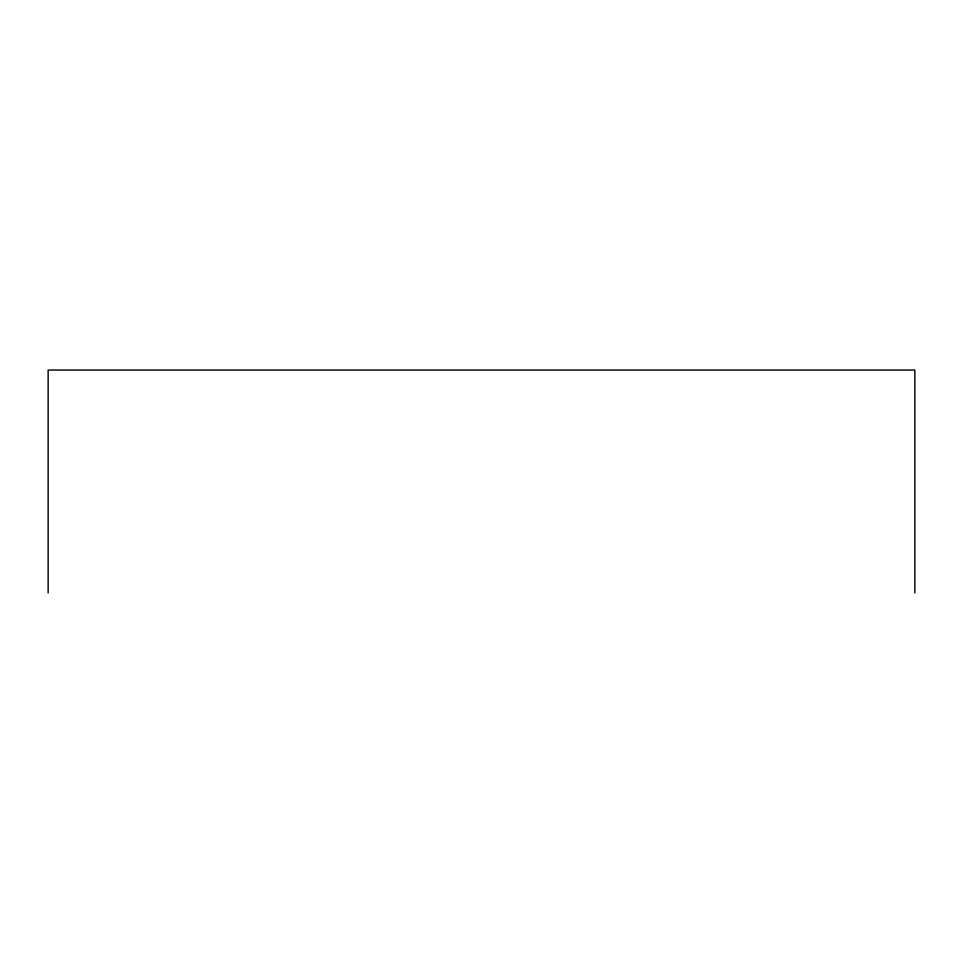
<?xml version="1.0" encoding="UTF-8"?>
<svg xmlns="http://www.w3.org/2000/svg" width="963" height="963" viewBox="0 0 963 963"><rect width="100%" height="100%" fill="white"/><g stroke="black" fill="none" stroke-linecap="round" stroke-linejoin="round"><path stroke-width="1.44" d="M914.85 592.955L914.85 370.045L48.15 370.045L48.15 592.955"/></g></svg>
